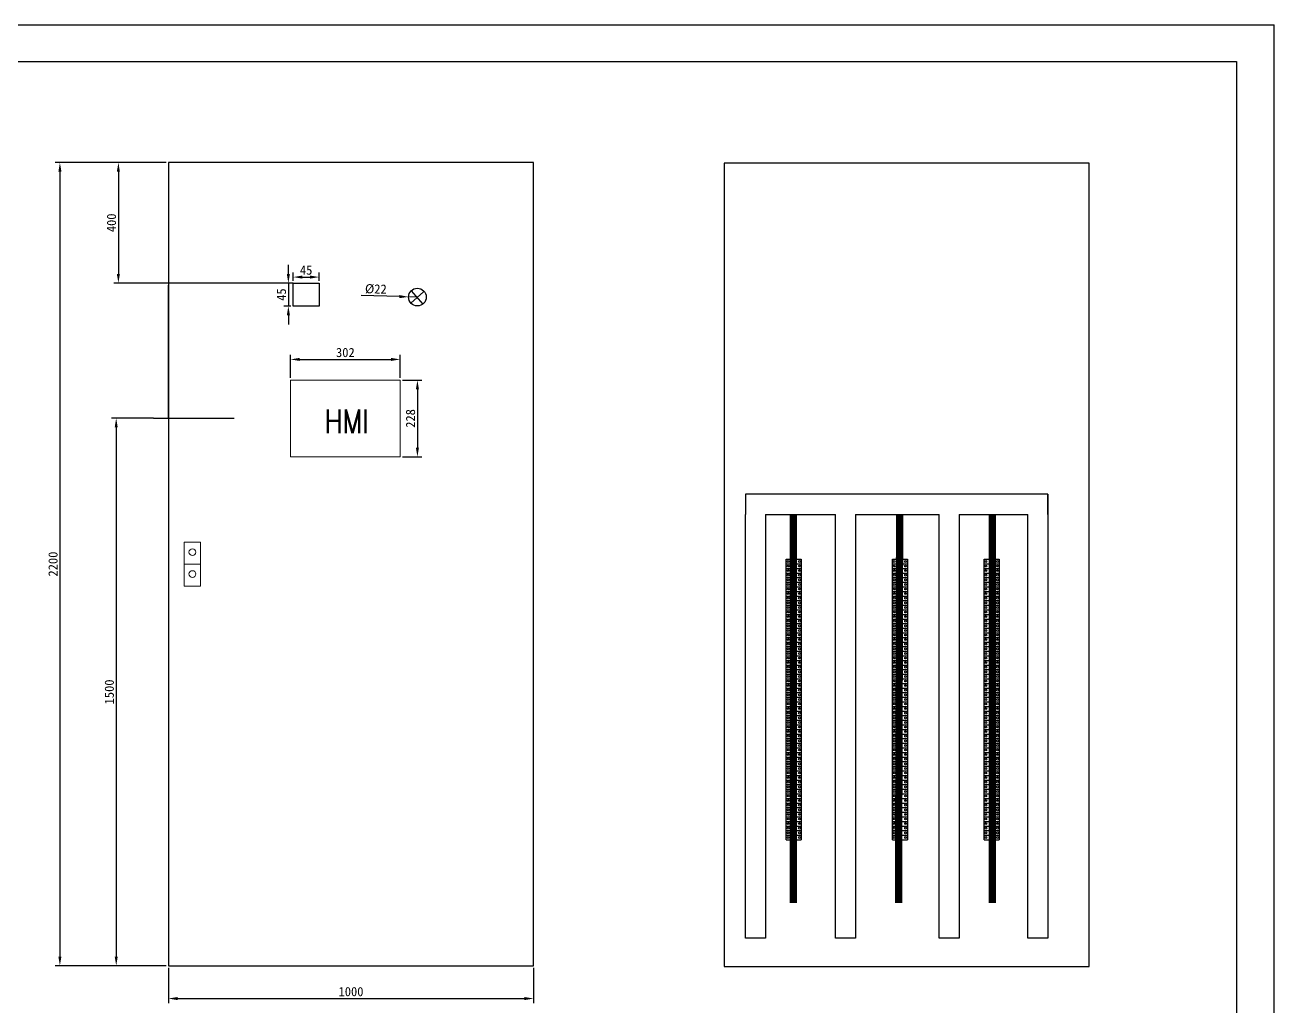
# Model space of a CAD drawing. Header units: millimetres. Extents: x 201 to 11482, y -7821 to 251.
# Drawn here: x 2128.4 to 2469.1, y -6845.1 to -6577.6 of the extents above; entities that cross this region are included whole.
import ezdxf

# ---------------------------------------------------------------- set-up
doc = ezdxf.new("R2010")
doc.units = ezdxf.units.MM
doc.layers.add('02', color=7, linetype='Continuous')
doc.layers.add('LINE_THIN', color=2, linetype='Continuous')
doc.styles.add('HZ', font='txt', dxfattribs={"width": 0.67, "bigfont": 'hztxt'})
doc.dimstyles.new('ISO-25', dxfattribs={"dimtxt": 2.5, "dimasz": 2.5, "dimexe": 1.25, "dimexo": 0.625, "dimtad": 1, "dimtxsty": 'Standard', "dimcen": 2.5, "dimadec": 0, "dimazin": 0, "dimtfac": 1, "dimtmove": 0, "dimatfit": 3, "dimfxl": 1, "dimarcsym": 0})

# ---------------------------------------------------------------- blocks, each defined once
blk = doc.blocks.new('*D16')
at = {"color": 0, "lineweight": -2}
for p, q in [((2166.93, -6615.14), (2152.64, -6615.14)), ((2153.89, -6617.64), (2153.89, -6645.54)), ((2166.93, -6648.04), (2152.64, -6648.04))]:
    blk.add_line(p, q, dxfattribs=at)
at = {"color": 0}
for points in [[(2154.3, -6617.64), (2153.47, -6617.64), (2153.89, -6615.14)], [(2153.47, -6645.54), (2154.3, -6645.54), (2153.89, -6648.04)]]:
    blk.add_solid(points, dxfattribs=at)
at = {"layer": 'Defpoints', "color": 0}
for p in [(2167.55, -6615.14), (2153.89, -6648.04), (2167.55, -6648.04)]:
    blk.add_point(p, dxfattribs=at)
at = {"color": 0, "insert": (2152.01, -6631.59), "char_height": 2.5, "attachment_point": 5, "rotation": 90}
blk.add_mtext('400', dxfattribs=at)
blk = doc.blocks.new('*D17')
at = {"color": 0, "lineweight": -2}
for p, q in [((2200.25, -6645.54), (2200.25, -6643.04)), ((2200.91, -6648.04), (2199, -6648.04)), ((2200.25, -6648.04), (2200.25, -6654.27)), ((2200.91, -6654.27), (2199, -6654.27)), ((2200.25, -6656.77), (2200.25, -6659.27))]:
    blk.add_line(p, q, dxfattribs=at)
at = {"color": 0}
for points in [[(2199.84, -6645.54), (2200.67, -6645.54), (2200.25, -6648.04)], [(2200.67, -6656.77), (2199.84, -6656.77), (2200.25, -6654.27)]]:
    blk.add_solid(points, dxfattribs=at)
at = {"layer": 'Defpoints', "color": 0}
for p in [(2201.54, -6648.04), (2200.25, -6654.27), (2201.54, -6654.27)]:
    blk.add_point(p, dxfattribs=at)
at = {"color": 0, "insert": (2198.38, -6651.16), "char_height": 2.5, "attachment_point": 5, "rotation": 90}
blk.add_mtext('45', dxfattribs=at)
blk = doc.blocks.new('*D18')
at = {"color": 0, "lineweight": -2}
for p, q in [((2201.54, -6647.42), (2201.54, -6645.13)), ((2204.04, -6646.38), (2206.16, -6646.38)), ((2208.66, -6647.42), (2208.66, -6645.13))]:
    blk.add_line(p, q, dxfattribs=at)
at = {"color": 0}
for points in [[(2204.04, -6645.97), (2204.04, -6646.8), (2201.54, -6646.38)], [(2206.16, -6646.8), (2206.16, -6645.97), (2208.66, -6646.38)]]:
    blk.add_solid(points, dxfattribs=at)
at = {"layer": 'Defpoints', "color": 0}
for p in [(2208.66, -6646.38), (2201.54, -6648.04), (2208.66, -6648.04)]:
    blk.add_point(p, dxfattribs=at)
at = {"color": 0, "insert": (2205.1, -6644.51), "char_height": 2.5, "attachment_point": 5}
blk.add_mtext('45', dxfattribs=at)
blk = doc.blocks.new('*D19')
at = {"color": 0, "lineweight": -2}
for p, q in [((2230.53, -6651.71), (2220.11, -6651.43)), ((2235.44, -6651.84), (2233.03, -6651.78))]:
    blk.add_line(p, q, dxfattribs=at)
at = {"color": 0}
blk.add_solid([(2230.52, -6652.13), (2230.54, -6651.29), (2233.03, -6651.78)], dxfattribs=at)
at = {"layer": 'Defpoints', "color": 0}
for p in [(2233.03, -6651.78), (2235.44, -6651.84)]:
    blk.add_point(p, dxfattribs=at)
at = {"color": 0, "insert": (2224.12, -6649.66), "char_height": 2.5, "attachment_point": 5, "rotation": 358.4716}
blk.add_mtext('%%C22', dxfattribs=at)
blk = doc.blocks.new('*D20')
at = {"color": 0, "lineweight": -2}
for p, q in [((2231.38, -6674.49), (2236.7, -6674.49)), ((2235.45, -6676.99), (2235.45, -6692.88)), ((2231.38, -6695.38), (2236.7, -6695.38))]:
    blk.add_line(p, q, dxfattribs=at)
at = {"color": 0}
for points in [[(2235.87, -6676.99), (2235.03, -6676.99), (2235.45, -6674.49)], [(2235.03, -6692.88), (2235.87, -6692.88), (2235.45, -6695.38)]]:
    blk.add_solid(points, dxfattribs=at)
at = {"layer": 'Defpoints', "color": 0}
for p in [(2230.76, -6674.49), (2230.76, -6695.38), (2235.45, -6695.38)]:
    blk.add_point(p, dxfattribs=at)
at = {"color": 0, "insert": (2233.58, -6684.93), "char_height": 2.5, "attachment_point": 5, "rotation": 90}
blk.add_mtext('228', dxfattribs=at)
blk = doc.blocks.new('*D21')
at = {"color": 0, "lineweight": -2}
for p, q in [((2200.85, -6673.86), (2200.85, -6667.58)), ((2203.35, -6668.83), (2228.26, -6668.83)), ((2230.76, -6673.86), (2230.76, -6667.58))]:
    blk.add_line(p, q, dxfattribs=at)
at = {"color": 0}
for points in [[(2203.35, -6668.42), (2203.35, -6669.25), (2200.85, -6668.83)], [(2228.26, -6669.25), (2228.26, -6668.42), (2230.76, -6668.83)]]:
    blk.add_solid(points, dxfattribs=at)
at = {"layer": 'Defpoints', "color": 0}
for p in [(2230.76, -6668.83), (2200.85, -6674.49), (2230.76, -6674.49)]:
    blk.add_point(p, dxfattribs=at)
at = {"color": 0, "insert": (2215.8, -6666.96), "char_height": 2.5, "attachment_point": 5}
blk.add_mtext('302', dxfattribs=at)
blk = doc.blocks.new('*D24')
at = {"color": 0, "lineweight": -2}
for p, q in [((2163.5, -6684.86), (2152.04, -6684.86)), ((2153.29, -6687.36), (2153.29, -6831.65)), ((2163.5, -6834.15), (2152.04, -6834.15))]:
    blk.add_line(p, q, dxfattribs=at)
at = {"color": 0}
for points in [[(2153.71, -6687.36), (2152.88, -6687.36), (2153.29, -6684.86)], [(2152.88, -6831.65), (2153.71, -6831.65), (2153.29, -6834.15)]]:
    blk.add_solid(points, dxfattribs=at)
at = {"layer": 'Defpoints', "color": 0}
for p in [(2164.12, -6684.86), (2153.29, -6834.15), (2164.12, -6834.15)]:
    blk.add_point(p, dxfattribs=at)
at = {"color": 0, "insert": (2151.42, -6759.5), "char_height": 2.5, "attachment_point": 5, "rotation": 90}
blk.add_mtext('1500', dxfattribs=at)
blk = doc.blocks.new('*D25')
at = {"color": 0, "lineweight": -2}
for p, q in [((2166.93, -6615.14), (2136.68, -6615.14)), ((2137.93, -6617.64), (2137.93, -6831.65)), ((2166.93, -6834.15), (2136.68, -6834.15))]:
    blk.add_line(p, q, dxfattribs=at)
at = {"color": 0}
for points in [[(2138.35, -6617.64), (2137.52, -6617.64), (2137.93, -6615.14)], [(2137.52, -6831.65), (2138.35, -6831.65), (2137.93, -6834.15)]]:
    blk.add_solid(points, dxfattribs=at)
at = {"layer": 'Defpoints', "color": 0}
for p in [(2167.55, -6615.14), (2137.93, -6834.15), (2167.55, -6834.15)]:
    blk.add_point(p, dxfattribs=at)
at = {"color": 0, "insert": (2136.06, -6724.64), "char_height": 2.5, "attachment_point": 5, "rotation": 90}
blk.add_mtext('2200', dxfattribs=at)
blk = doc.blocks.new('*D26')
at = {"color": 0, "lineweight": -2}
for p, q in [((2167.55, -6834.77), (2167.55, -6844.36)), ((2267.12, -6834.77), (2267.12, -6844.36)), ((2170.05, -6843.11), (2264.62, -6843.11))]:
    blk.add_line(p, q, dxfattribs=at)
at = {"color": 0}
for points in [[(2170.05, -6842.69), (2170.05, -6843.53), (2167.55, -6843.11)], [(2264.62, -6843.53), (2264.62, -6842.69), (2267.12, -6843.11)]]:
    blk.add_solid(points, dxfattribs=at)
at = {"layer": 'Defpoints', "color": 0}
for p in [(2167.55, -6834.15), (2267.12, -6834.15), (2267.12, -6843.11)]:
    blk.add_point(p, dxfattribs=at)
at = {"color": 0, "insert": (2217.34, -6841.23), "char_height": 2.5, "attachment_point": 5}
blk.add_mtext('1000', dxfattribs=at)

msp = doc.modelspace()

# ---------------------------------------------------------------- linework, layer by layer
for p, q in [((2469.105, -6997.644), (2469.105, -6577.644)), ((1896.797, -6587.644), (2458.901, -6587.644)), ((2458.901, -6587.644), (2458.901, -6987.188)), ((2201.539, -6648.04), (2160.73, -6648.04)), ((2167.552, -6684.86), (2167.552, -6648.596)), ((2201.539, -6654.27), (2201.539, -6648.04)), ((2201.539, -6648.04), (2208.659, -6648.04)), ((2208.659, -6648.04), (2208.659, -6654.27)), ((2237.153, -6650.361), (2233.654, -6653.467)), ((2233.745, -6650.118), (2236.902, -6653.766)), ((2208.659, -6654.27), (2201.539, -6654.27)), ((2163.498, -6684.86), (2185.476, -6684.86))]:
    msp.add_line(p, q)
at = {"color": 0, "lineweight": 30}
for points in [[(2267.12, -6615.137), (2167.552, -6615.137), (2167.552, -6834.149), (2267.12, -6834.149), (2267.12, -6615.137)], [(2267.12, -6615.137), (2167.552, -6615.137), (2167.552, -6834.149), (2267.12, -6834.149), (2267.12, -6615.137)], [(2418.661, -6615.319), (2319.093, -6615.319), (2319.093, -6834.331), (2418.661, -6834.331), (2418.661, -6615.319)]]:
    msp.add_lwpolyline(points, dxfattribs=at)
at = {"color": 0, "lineweight": 18}
for points in [[(2200.849, -6695.379), (2230.757, -6695.379), (2230.757, -6674.487), (2200.849, -6674.487), (2200.849, -6695.379)], [(2176.315, -6718.642), (2171.807, -6718.642), (2171.807, -6730.707), (2176.315, -6730.707), (2176.315, -6718.642)], [(2176.315, -6724.675), (2171.807, -6724.675)]]:
    msp.add_lwpolyline(points, dxfattribs=at)
for points in [[(2407.404, -6711.079), (2407.404, -6705.582), (2324.945, -6705.582), (2324.945, -6711.079)], [(2407.404, -6705.582), (2407.404, -6826.673), (2401.909, -6826.673), (2401.909, -6711.079)], [(2330.44, -6711.079), (2330.44, -6826.673), (2324.945, -6826.673), (2324.945, -6711.079)], [(2330.44, -6711.079), (2349.464, -6711.079)], [(2354.959, -6711.079), (2354.959, -6826.673), (2349.464, -6826.673), (2349.464, -6711.079)], [(2354.959, -6711.079), (2377.724, -6711.079)], [(2383.219, -6711.079), (2383.219, -6826.673), (2377.724, -6826.673), (2377.724, -6711.079)], [(2383.219, -6711.079), (2401.909, -6711.079)]]:
    msp.add_lwpolyline(points)
at = {"const_width": 2}
for points in [[(2338.001, -6711.079), (2338.001, -6817.014)], [(2338.001, -6723.322), (2338.001, -6711.079)], [(2366.99, -6711.079), (2366.682, -6817.014)], [(2366.947, -6723.322), (2366.99, -6711.079)], [(2392.247, -6711.079), (2392.247, -6817.014)], [(2392.247, -6723.322), (2392.247, -6711.079)]]:
    msp.add_lwpolyline(points, dxfattribs=at)
msp.add_circle((2235.442, -6651.84), 2.417)
at = {"color": 0, "lineweight": 18}
for points in [[(2174.093, -6720.484), (2173.585, -6720.484), (2173.14, -6720.865), (2173.14, -6721.373), (2173.14, -6721.881), (2173.585, -6722.325), (2174.093, -6722.325), (2174.601, -6722.325), (2174.982, -6721.881), (2174.982, -6721.373), (2174.982, -6720.865), (2174.601, -6720.484), (2174.093, -6720.484)], [(2174.093, -6726.453), (2173.585, -6726.453), (2173.14, -6726.834), (2173.14, -6727.342), (2173.14, -6727.85), (2173.585, -6728.294), (2174.093, -6728.294), (2174.601, -6728.294), (2174.982, -6727.85), (2174.982, -6727.342), (2174.982, -6726.834), (2174.601, -6726.453), (2174.093, -6726.453)]]:
    msp.add_open_spline(points, degree=3, knots=[0, 0, 0, 0, 1, 1, 1, 2, 2, 2, 3, 3, 3, 4, 4, 4, 4], dxfattribs=at)
at = {"layer": '02', "color": 2, "lineweight": -2}
for p, q in [((2336.067, -6724.576), (2340.155, -6724.576)), ((2337.652, -6723.322), (2337.652, -6724.576)), ((2337.652, -6724.576), (2337.652, -6725.83)), ((2338.353, -6723.322), (2338.353, -6724.576)), ((2338.353, -6724.576), (2338.353, -6725.83)), ((2365.012, -6724.576), (2369.1, -6724.576)), ((2366.597, -6723.322), (2366.597, -6724.576)), ((2366.597, -6724.576), (2366.597, -6725.83)), ((2367.298, -6723.322), (2367.298, -6724.576)), ((2367.298, -6724.576), (2367.298, -6725.83)), ((2390.056, -6724.576), (2394.143, -6724.576)), ((2391.64, -6723.322), (2391.64, -6724.576)), ((2391.64, -6724.576), (2391.64, -6725.83)), ((2392.341, -6723.322), (2392.341, -6724.576)), ((2392.341, -6724.576), (2392.341, -6725.83)), ((2336.067, -6725.83), (2340.155, -6725.83)), ((2336.067, -6727.084), (2340.155, -6727.084)), ((2336.067, -6728.339), (2340.155, -6728.339)), ((2337.652, -6725.83), (2337.652, -6727.084)), ((2337.652, -6727.084), (2337.652, -6728.339)), ((2337.652, -6728.339), (2337.652, -6729.593)), ((2338.353, -6725.83), (2338.353, -6727.084)), ((2338.353, -6727.084), (2338.353, -6728.339)), ((2338.353, -6728.339), (2338.353, -6729.593)), ((2365.012, -6725.83), (2369.1, -6725.83)), ((2365.012, -6727.084), (2369.1, -6727.084)), ((2365.012, -6728.339), (2369.1, -6728.339)), ((2366.597, -6725.83), (2366.597, -6727.084)), ((2366.597, -6727.084), (2366.597, -6728.339)), ((2366.597, -6728.339), (2366.597, -6729.593)), ((2367.298, -6725.83), (2367.298, -6727.084)), ((2367.298, -6727.084), (2367.298, -6728.339)), ((2367.298, -6728.339), (2367.298, -6729.593)), ((2390.056, -6725.83), (2394.143, -6725.83)), ((2390.056, -6727.084), (2394.143, -6727.084)), ((2390.056, -6728.339), (2394.143, -6728.339)), ((2391.64, -6725.83), (2391.64, -6727.084)), ((2391.64, -6727.084), (2391.64, -6728.339)), ((2391.64, -6728.339), (2391.64, -6729.593)), ((2392.341, -6725.83), (2392.341, -6727.084)), ((2392.341, -6727.084), (2392.341, -6728.339)), ((2392.341, -6728.339), (2392.341, -6729.593)), ((2336.067, -6729.593), (2340.155, -6729.593)), ((2336.067, -6730.847), (2340.155, -6730.847)), ((2336.067, -6732.101), (2340.155, -6732.101)), ((2337.652, -6729.593), (2337.652, -6730.847)), ((2337.652, -6730.847), (2337.652, -6732.101)), ((2337.652, -6732.101), (2337.652, -6733.356)), ((2338.353, -6729.593), (2338.353, -6730.847)), ((2338.353, -6730.847), (2338.353, -6732.101)), ((2338.353, -6732.101), (2338.353, -6733.356)), ((2365.012, -6729.593), (2369.1, -6729.593)), ((2365.012, -6730.847), (2369.1, -6730.847)), ((2365.012, -6732.101), (2369.1, -6732.101)), ((2366.597, -6729.593), (2366.597, -6730.847)), ((2366.597, -6730.847), (2366.597, -6732.101)), ((2366.597, -6732.101), (2366.597, -6733.356)), ((2367.298, -6729.593), (2367.298, -6730.847)), ((2367.298, -6730.847), (2367.298, -6732.101)), ((2367.298, -6732.101), (2367.298, -6733.356)), ((2390.056, -6729.593), (2394.143, -6729.593)), ((2390.056, -6730.847), (2394.143, -6730.847)), ((2390.056, -6732.101), (2394.143, -6732.101)), ((2391.64, -6729.593), (2391.64, -6730.847)), ((2391.64, -6730.847), (2391.64, -6732.101)), ((2391.64, -6732.101), (2391.64, -6733.356)), ((2392.341, -6729.593), (2392.341, -6730.847)), ((2392.341, -6730.847), (2392.341, -6732.101)), ((2392.341, -6732.101), (2392.341, -6733.356)), ((2336.067, -6733.356), (2340.155, -6733.356)), ((2336.067, -6734.61), (2340.155, -6734.61)), ((2337.652, -6733.356), (2337.652, -6734.61)), ((2337.652, -6734.61), (2337.652, -6735.864)), ((2338.353, -6733.356), (2338.353, -6734.61)), ((2338.353, -6734.61), (2338.353, -6735.864)), ((2365.012, -6733.356), (2369.1, -6733.356)), ((2365.012, -6734.61), (2369.1, -6734.61)), ((2366.597, -6733.356), (2366.597, -6734.61)), ((2366.597, -6734.61), (2366.597, -6735.864)), ((2367.298, -6733.356), (2367.298, -6734.61)), ((2367.298, -6734.61), (2367.298, -6735.864)), ((2390.056, -6733.356), (2394.143, -6733.356)), ((2390.056, -6734.61), (2394.143, -6734.61)), ((2391.64, -6733.356), (2391.64, -6734.61)), ((2391.64, -6734.61), (2391.64, -6735.864)), ((2392.341, -6733.356), (2392.341, -6734.61)), ((2392.341, -6734.61), (2392.341, -6735.864)), ((2336.067, -6735.864), (2340.155, -6735.864)), ((2336.067, -6737.118), (2340.155, -6737.118)), ((2336.067, -6738.373), (2340.155, -6738.373)), ((2337.652, -6735.864), (2337.652, -6737.118)), ((2337.652, -6737.118), (2337.652, -6738.373)), ((2337.652, -6738.373), (2337.652, -6739.627)), ((2338.353, -6735.864), (2338.353, -6737.118)), ((2338.353, -6737.118), (2338.353, -6738.373)), ((2338.353, -6738.373), (2338.353, -6739.627)), ((2365.012, -6735.864), (2369.1, -6735.864)), ((2365.012, -6737.118), (2369.1, -6737.118)), ((2365.012, -6738.373), (2369.1, -6738.373)), ((2366.597, -6735.864), (2366.597, -6737.118)), ((2366.597, -6737.118), (2366.597, -6738.373)), ((2366.597, -6738.373), (2366.597, -6739.627)), ((2367.298, -6735.864), (2367.298, -6737.118)), ((2367.298, -6737.118), (2367.298, -6738.373)), ((2367.298, -6738.373), (2367.298, -6739.627)), ((2390.056, -6735.864), (2394.143, -6735.864)), ((2390.056, -6737.118), (2394.143, -6737.118)), ((2390.056, -6738.373), (2394.143, -6738.373)), ((2391.64, -6735.864), (2391.64, -6737.118)), ((2391.64, -6737.118), (2391.64, -6738.373)), ((2391.64, -6738.373), (2391.64, -6739.627)), ((2392.341, -6735.864), (2392.341, -6737.118)), ((2392.341, -6737.118), (2392.341, -6738.373)), ((2392.341, -6738.373), (2392.341, -6739.627)), ((2336.067, -6739.627), (2340.155, -6739.627)), ((2336.067, -6740.881), (2340.155, -6740.881)), ((2336.067, -6742.135), (2340.155, -6742.135)), ((2337.652, -6739.627), (2337.652, -6740.881)), ((2337.652, -6740.881), (2337.652, -6742.135)), ((2337.652, -6742.135), (2337.652, -6743.39)), ((2338.353, -6739.627), (2338.353, -6740.881)), ((2338.353, -6740.881), (2338.353, -6742.135)), ((2338.353, -6742.135), (2338.353, -6743.39)), ((2365.012, -6739.627), (2369.1, -6739.627)), ((2365.012, -6740.881), (2369.1, -6740.881)), ((2365.012, -6742.135), (2369.1, -6742.135)), ((2366.597, -6739.627), (2366.597, -6740.881)), ((2366.597, -6740.881), (2366.597, -6742.135)), ((2366.597, -6742.135), (2366.597, -6743.39)), ((2367.298, -6739.627), (2367.298, -6740.881)), ((2367.298, -6740.881), (2367.298, -6742.135)), ((2367.298, -6742.135), (2367.298, -6743.39)), ((2390.056, -6739.627), (2394.143, -6739.627)), ((2390.056, -6740.881), (2394.143, -6740.881)), ((2390.056, -6742.135), (2394.143, -6742.135)), ((2391.64, -6739.627), (2391.64, -6740.881)), ((2391.64, -6740.881), (2391.64, -6742.135)), ((2391.64, -6742.135), (2391.64, -6743.39)), ((2392.341, -6739.627), (2392.341, -6740.881)), ((2392.341, -6740.881), (2392.341, -6742.135)), ((2392.341, -6742.135), (2392.341, -6743.39)), ((2336.067, -6743.39), (2340.155, -6743.39)), ((2336.067, -6744.644), (2340.155, -6744.644)), ((2337.652, -6743.39), (2337.652, -6744.644)), ((2337.652, -6744.644), (2337.652, -6745.898)), ((2338.353, -6743.39), (2338.353, -6744.644)), ((2338.353, -6744.644), (2338.353, -6745.898)), ((2365.012, -6743.39), (2369.1, -6743.39)), ((2365.012, -6744.644), (2369.1, -6744.644)), ((2366.597, -6743.39), (2366.597, -6744.644)), ((2366.597, -6744.644), (2366.597, -6745.898)), ((2367.298, -6743.39), (2367.298, -6744.644)), ((2367.298, -6744.644), (2367.298, -6745.898)), ((2390.056, -6743.39), (2394.143, -6743.39)), ((2390.056, -6744.644), (2394.143, -6744.644)), ((2391.64, -6743.39), (2391.64, -6744.644)), ((2391.64, -6744.644), (2391.64, -6745.898)), ((2392.341, -6743.39), (2392.341, -6744.644)), ((2392.341, -6744.644), (2392.341, -6745.898)), ((2336.067, -6745.898), (2340.155, -6745.898)), ((2336.067, -6747.152), (2340.155, -6747.152)), ((2336.067, -6748.407), (2340.155, -6748.407)), ((2337.652, -6745.898), (2337.652, -6747.152)), ((2337.652, -6747.152), (2337.652, -6748.407)), ((2337.652, -6748.407), (2337.652, -6749.661)), ((2338.353, -6745.898), (2338.353, -6747.152)), ((2338.353, -6747.152), (2338.353, -6748.407)), ((2338.353, -6748.407), (2338.353, -6749.661)), ((2365.012, -6745.898), (2369.1, -6745.898)), ((2365.012, -6747.152), (2369.1, -6747.152)), ((2365.012, -6748.407), (2369.1, -6748.407)), ((2366.597, -6745.898), (2366.597, -6747.152)), ((2366.597, -6747.152), (2366.597, -6748.407)), ((2366.597, -6748.407), (2366.597, -6749.661)), ((2367.298, -6745.898), (2367.298, -6747.152)), ((2367.298, -6747.152), (2367.298, -6748.407)), ((2367.298, -6748.407), (2367.298, -6749.661)), ((2390.056, -6745.898), (2394.143, -6745.898)), ((2390.056, -6747.152), (2394.143, -6747.152)), ((2390.056, -6748.407), (2394.143, -6748.407)), ((2391.64, -6745.898), (2391.64, -6747.152)), ((2391.64, -6747.152), (2391.64, -6748.407)), ((2391.64, -6748.407), (2391.64, -6749.661)), ((2392.341, -6745.898), (2392.341, -6747.152)), ((2392.341, -6747.152), (2392.341, -6748.407)), ((2392.341, -6748.407), (2392.341, -6749.661)), ((2336.067, -6749.661), (2340.155, -6749.661)), ((2336.067, -6750.915), (2340.155, -6750.915)), ((2336.067, -6752.169), (2340.155, -6752.169)), ((2337.652, -6749.661), (2337.652, -6750.915)), ((2337.652, -6750.915), (2337.652, -6752.169)), ((2337.652, -6752.169), (2337.652, -6753.424)), ((2338.353, -6749.661), (2338.353, -6750.915)), ((2338.353, -6750.915), (2338.353, -6752.169)), ((2338.353, -6752.169), (2338.353, -6753.424)), ((2365.012, -6749.661), (2369.1, -6749.661)), ((2365.012, -6750.915), (2369.1, -6750.915)), ((2365.012, -6752.169), (2369.1, -6752.169)), ((2366.597, -6749.661), (2366.597, -6750.915)), ((2366.597, -6750.915), (2366.597, -6752.169)), ((2366.597, -6752.169), (2366.597, -6753.424)), ((2367.298, -6749.661), (2367.298, -6750.915)), ((2367.298, -6750.915), (2367.298, -6752.169)), ((2367.298, -6752.169), (2367.298, -6753.424)), ((2390.056, -6749.661), (2394.143, -6749.661)), ((2390.056, -6750.915), (2394.143, -6750.915)), ((2390.056, -6752.169), (2394.143, -6752.169)), ((2391.64, -6749.661), (2391.64, -6750.915)), ((2391.64, -6750.915), (2391.64, -6752.169)), ((2391.64, -6752.169), (2391.64, -6753.424)), ((2392.341, -6749.661), (2392.341, -6750.915)), ((2392.341, -6750.915), (2392.341, -6752.169)), ((2392.341, -6752.169), (2392.341, -6753.424)), ((2336.067, -6753.424), (2340.155, -6753.424)), ((2336.067, -6754.678), (2340.155, -6754.678)), ((2336.067, -6755.932), (2340.155, -6755.932)), ((2337.652, -6753.424), (2337.652, -6754.678)), ((2337.652, -6754.678), (2337.652, -6755.932)), ((2337.652, -6755.932), (2337.652, -6757.186)), ((2338.353, -6753.424), (2338.353, -6754.678)), ((2338.353, -6754.678), (2338.353, -6755.932)), ((2338.353, -6755.932), (2338.353, -6757.186)), ((2365.012, -6753.424), (2369.1, -6753.424)), ((2365.012, -6754.678), (2369.1, -6754.678)), ((2365.012, -6755.932), (2369.1, -6755.932)), ((2366.597, -6753.424), (2366.597, -6754.678)), ((2366.597, -6754.678), (2366.597, -6755.932)), ((2366.597, -6755.932), (2366.597, -6757.186)), ((2367.298, -6753.424), (2367.298, -6754.678)), ((2367.298, -6754.678), (2367.298, -6755.932)), ((2367.298, -6755.932), (2367.298, -6757.186)), ((2390.056, -6753.424), (2394.143, -6753.424)), ((2390.056, -6754.678), (2394.143, -6754.678)), ((2390.056, -6755.932), (2394.143, -6755.932)), ((2391.64, -6753.424), (2391.64, -6754.678)), ((2391.64, -6754.678), (2391.64, -6755.932)), ((2391.64, -6755.932), (2391.64, -6757.186)), ((2392.341, -6753.424), (2392.341, -6754.678)), ((2392.341, -6754.678), (2392.341, -6755.932)), ((2392.341, -6755.932), (2392.341, -6757.186)), ((2336.067, -6757.186), (2340.155, -6757.186)), ((2336.067, -6758.441), (2340.155, -6758.441)), ((2337.652, -6757.186), (2337.652, -6758.441)), ((2337.652, -6758.441), (2337.652, -6759.695)), ((2338.353, -6757.186), (2338.353, -6758.441)), ((2338.353, -6758.441), (2338.353, -6759.695)), ((2365.012, -6757.186), (2369.1, -6757.186)), ((2365.012, -6758.441), (2369.1, -6758.441)), ((2366.597, -6757.186), (2366.597, -6758.441)), ((2366.597, -6758.441), (2366.597, -6759.695)), ((2367.298, -6757.186), (2367.298, -6758.441)), ((2367.298, -6758.441), (2367.298, -6759.695)), ((2390.056, -6757.186), (2394.143, -6757.186)), ((2390.056, -6758.441), (2394.143, -6758.441)), ((2391.64, -6757.186), (2391.64, -6758.441)), ((2391.64, -6758.441), (2391.64, -6759.695)), ((2392.341, -6757.186), (2392.341, -6758.441)), ((2392.341, -6758.441), (2392.341, -6759.695)), ((2336.067, -6759.695), (2340.155, -6759.695)), ((2336.067, -6760.949), (2340.155, -6760.949)), ((2336.067, -6762.203), (2340.155, -6762.203)), ((2337.652, -6759.695), (2337.652, -6760.949)), ((2337.652, -6760.949), (2337.652, -6762.203)), ((2337.652, -6762.203), (2337.652, -6763.458)), ((2338.353, -6759.695), (2338.353, -6760.949)), ((2338.353, -6760.949), (2338.353, -6762.203)), ((2338.353, -6762.203), (2338.353, -6763.458)), ((2365.012, -6759.695), (2369.1, -6759.695)), ((2365.012, -6760.949), (2369.1, -6760.949)), ((2365.012, -6762.203), (2369.1, -6762.203)), ((2366.597, -6759.695), (2366.597, -6760.949)), ((2366.597, -6760.949), (2366.597, -6762.203)), ((2366.597, -6762.203), (2366.597, -6763.458)), ((2367.298, -6759.695), (2367.298, -6760.949)), ((2367.298, -6760.949), (2367.298, -6762.203)), ((2367.298, -6762.203), (2367.298, -6763.458)), ((2390.056, -6759.695), (2394.143, -6759.695)), ((2390.056, -6760.949), (2394.143, -6760.949)), ((2390.056, -6762.203), (2394.143, -6762.203)), ((2391.64, -6759.695), (2391.64, -6760.949)), ((2391.64, -6760.949), (2391.64, -6762.203)), ((2391.64, -6762.203), (2391.64, -6763.458)), ((2392.341, -6759.695), (2392.341, -6760.949)), ((2392.341, -6760.949), (2392.341, -6762.203)), ((2392.341, -6762.203), (2392.341, -6763.458)), ((2336.067, -6763.458), (2340.155, -6763.458)), ((2336.067, -6764.712), (2340.155, -6764.712)), ((2336.067, -6765.966), (2340.155, -6765.966)), ((2337.652, -6763.458), (2337.652, -6764.712)), ((2337.652, -6764.712), (2337.652, -6765.966)), ((2337.652, -6765.966), (2337.652, -6767.22)), ((2338.353, -6763.458), (2338.353, -6764.712)), ((2338.353, -6764.712), (2338.353, -6765.966)), ((2338.353, -6765.966), (2338.353, -6767.22)), ((2365.012, -6763.458), (2369.1, -6763.458)), ((2365.012, -6764.712), (2369.1, -6764.712)), ((2365.012, -6765.966), (2369.1, -6765.966)), ((2366.597, -6763.458), (2366.597, -6764.712)), ((2366.597, -6764.712), (2366.597, -6765.966)), ((2366.597, -6765.966), (2366.597, -6767.22)), ((2367.298, -6763.458), (2367.298, -6764.712)), ((2367.298, -6764.712), (2367.298, -6765.966)), ((2367.298, -6765.966), (2367.298, -6767.22)), ((2390.056, -6763.458), (2394.143, -6763.458)), ((2390.056, -6764.712), (2394.143, -6764.712)), ((2390.056, -6765.966), (2394.143, -6765.966)), ((2391.64, -6763.458), (2391.64, -6764.712)), ((2391.64, -6764.712), (2391.64, -6765.966)), ((2391.64, -6765.966), (2391.64, -6767.22)), ((2392.341, -6763.458), (2392.341, -6764.712)), ((2392.341, -6764.712), (2392.341, -6765.966)), ((2392.341, -6765.966), (2392.341, -6767.22)), ((2336.067, -6767.22), (2340.155, -6767.22)), ((2336.067, -6768.475), (2340.155, -6768.475)), ((2337.652, -6767.22), (2337.652, -6768.475)), ((2337.652, -6768.475), (2337.652, -6769.729)), ((2338.353, -6767.22), (2338.353, -6768.475)), ((2338.353, -6768.475), (2338.353, -6769.729)), ((2365.012, -6767.22), (2369.1, -6767.22)), ((2365.012, -6768.475), (2369.1, -6768.475)), ((2366.597, -6767.22), (2366.597, -6768.475)), ((2366.597, -6768.475), (2366.597, -6769.729)), ((2367.298, -6767.22), (2367.298, -6768.475)), ((2367.298, -6768.475), (2367.298, -6769.729)), ((2390.056, -6767.22), (2394.143, -6767.22)), ((2390.056, -6768.475), (2394.143, -6768.475)), ((2391.64, -6767.22), (2391.64, -6768.475)), ((2391.64, -6768.475), (2391.64, -6769.729)), ((2392.341, -6767.22), (2392.341, -6768.475)), ((2392.341, -6768.475), (2392.341, -6769.729)), ((2336.067, -6769.729), (2340.155, -6769.729)), ((2336.067, -6770.983), (2340.155, -6770.983)), ((2336.067, -6772.237), (2340.155, -6772.237)), ((2337.652, -6769.729), (2337.652, -6770.983)), ((2337.652, -6770.983), (2337.652, -6772.237)), ((2337.652, -6772.237), (2337.652, -6773.492)), ((2338.353, -6769.729), (2338.353, -6770.983)), ((2338.353, -6770.983), (2338.353, -6772.237)), ((2338.353, -6772.237), (2338.353, -6773.492)), ((2365.012, -6769.729), (2369.1, -6769.729)), ((2365.012, -6770.983), (2369.1, -6770.983)), ((2365.012, -6772.237), (2369.1, -6772.237)), ((2366.597, -6769.729), (2366.597, -6770.983)), ((2366.597, -6770.983), (2366.597, -6772.237)), ((2366.597, -6772.237), (2366.597, -6773.492)), ((2367.298, -6769.729), (2367.298, -6770.983)), ((2367.298, -6770.983), (2367.298, -6772.237)), ((2367.298, -6772.237), (2367.298, -6773.492)), ((2390.056, -6769.729), (2394.143, -6769.729)), ((2390.056, -6770.983), (2394.143, -6770.983)), ((2390.056, -6772.237), (2394.143, -6772.237)), ((2391.64, -6769.729), (2391.64, -6770.983)), ((2391.64, -6770.983), (2391.64, -6772.237)), ((2391.64, -6772.237), (2391.64, -6773.492)), ((2392.341, -6769.729), (2392.341, -6770.983)), ((2392.341, -6770.983), (2392.341, -6772.237)), ((2392.341, -6772.237), (2392.341, -6773.492)), ((2336.067, -6773.492), (2340.155, -6773.492)), ((2336.067, -6774.746), (2340.155, -6774.746)), ((2336.067, -6776), (2340.155, -6776)), ((2337.652, -6773.492), (2337.652, -6774.746)), ((2337.652, -6774.746), (2337.652, -6776)), ((2337.652, -6776), (2337.652, -6777.254)), ((2338.353, -6773.492), (2338.353, -6774.746)), ((2338.353, -6774.746), (2338.353, -6776)), ((2338.353, -6776), (2338.353, -6777.254)), ((2365.012, -6773.492), (2369.1, -6773.492)), ((2365.012, -6774.746), (2369.1, -6774.746)), ((2365.012, -6776), (2369.1, -6776)), ((2366.597, -6773.492), (2366.597, -6774.746)), ((2366.597, -6774.746), (2366.597, -6776)), ((2366.597, -6776), (2366.597, -6777.254)), ((2367.298, -6773.492), (2367.298, -6774.746)), ((2367.298, -6774.746), (2367.298, -6776)), ((2367.298, -6776), (2367.298, -6777.254)), ((2390.056, -6773.492), (2394.143, -6773.492)), ((2390.056, -6774.746), (2394.143, -6774.746)), ((2390.056, -6776), (2394.143, -6776)), ((2391.64, -6773.492), (2391.64, -6774.746)), ((2391.64, -6774.746), (2391.64, -6776)), ((2391.64, -6776), (2391.64, -6777.254)), ((2392.341, -6773.492), (2392.341, -6774.746)), ((2392.341, -6774.746), (2392.341, -6776)), ((2392.341, -6776), (2392.341, -6777.254)), ((2336.067, -6777.254), (2340.155, -6777.254)), ((2336.067, -6778.509), (2340.155, -6778.509)), ((2336.067, -6779.763), (2340.155, -6779.763)), ((2337.652, -6777.254), (2337.652, -6778.509)), ((2337.652, -6778.509), (2337.652, -6779.763)), ((2337.652, -6779.763), (2337.652, -6781.017)), ((2338.353, -6777.254), (2338.353, -6778.509)), ((2338.353, -6778.509), (2338.353, -6779.763)), ((2338.353, -6779.763), (2338.353, -6781.017)), ((2365.012, -6777.254), (2369.1, -6777.254)), ((2365.012, -6778.509), (2369.1, -6778.509)), ((2365.012, -6779.763), (2369.1, -6779.763)), ((2366.597, -6777.254), (2366.597, -6778.509)), ((2366.597, -6778.509), (2366.597, -6779.763)), ((2366.597, -6779.763), (2366.597, -6781.017)), ((2367.298, -6777.254), (2367.298, -6778.509)), ((2367.298, -6778.509), (2367.298, -6779.763)), ((2367.298, -6779.763), (2367.298, -6781.017)), ((2390.056, -6777.254), (2394.143, -6777.254)), ((2390.056, -6778.509), (2394.143, -6778.509)), ((2390.056, -6779.763), (2394.143, -6779.763)), ((2391.64, -6777.254), (2391.64, -6778.509)), ((2391.64, -6778.509), (2391.64, -6779.763)), ((2391.64, -6779.763), (2391.64, -6781.017)), ((2392.341, -6777.254), (2392.341, -6778.509)), ((2392.341, -6778.509), (2392.341, -6779.763)), ((2392.341, -6779.763), (2392.341, -6781.017)), ((2336.067, -6781.017), (2340.155, -6781.017)), ((2336.067, -6782.271), (2340.155, -6782.271)), ((2337.652, -6781.017), (2337.652, -6782.271)), ((2337.652, -6782.271), (2337.652, -6783.526)), ((2338.353, -6781.017), (2338.353, -6782.271)), ((2338.353, -6782.271), (2338.353, -6783.526)), ((2365.012, -6781.017), (2369.1, -6781.017)), ((2365.012, -6782.271), (2369.1, -6782.271)), ((2366.597, -6781.017), (2366.597, -6782.271)), ((2366.597, -6782.271), (2366.597, -6783.526)), ((2367.298, -6781.017), (2367.298, -6782.271)), ((2367.298, -6782.271), (2367.298, -6783.526)), ((2390.056, -6781.017), (2394.143, -6781.017)), ((2390.056, -6782.271), (2394.143, -6782.271)), ((2391.64, -6781.017), (2391.64, -6782.271)), ((2391.64, -6782.271), (2391.64, -6783.526)), ((2392.341, -6781.017), (2392.341, -6782.271)), ((2392.341, -6782.271), (2392.341, -6783.526)), ((2336.067, -6783.526), (2340.155, -6783.526)), ((2336.067, -6784.78), (2340.155, -6784.78)), ((2336.067, -6786.034), (2340.155, -6786.034)), ((2337.652, -6783.526), (2337.652, -6784.78)), ((2337.652, -6784.78), (2337.652, -6786.034)), ((2337.652, -6786.034), (2337.652, -6787.288)), ((2338.353, -6783.526), (2338.353, -6784.78)), ((2338.353, -6784.78), (2338.353, -6786.034)), ((2338.353, -6786.034), (2338.353, -6787.288)), ((2365.012, -6783.526), (2369.1, -6783.526)), ((2365.012, -6784.78), (2369.1, -6784.78)), ((2365.012, -6786.034), (2369.1, -6786.034)), ((2366.597, -6783.526), (2366.597, -6784.78)), ((2366.597, -6784.78), (2366.597, -6786.034)), ((2366.597, -6786.034), (2366.597, -6787.288)), ((2367.298, -6783.526), (2367.298, -6784.78)), ((2367.298, -6784.78), (2367.298, -6786.034)), ((2367.298, -6786.034), (2367.298, -6787.288)), ((2390.056, -6783.526), (2394.143, -6783.526)), ((2390.056, -6784.78), (2394.143, -6784.78)), ((2390.056, -6786.034), (2394.143, -6786.034)), ((2391.64, -6783.526), (2391.64, -6784.78)), ((2391.64, -6784.78), (2391.64, -6786.034)), ((2391.64, -6786.034), (2391.64, -6787.288)), ((2392.341, -6783.526), (2392.341, -6784.78)), ((2392.341, -6784.78), (2392.341, -6786.034)), ((2392.341, -6786.034), (2392.341, -6787.288)), ((2336.067, -6787.288), (2340.155, -6787.288)), ((2336.067, -6788.543), (2340.155, -6788.543)), ((2336.067, -6789.797), (2340.155, -6789.797)), ((2337.652, -6787.288), (2337.652, -6788.543)), ((2337.652, -6788.543), (2337.652, -6789.797)), ((2337.652, -6789.797), (2337.652, -6791.051)), ((2338.353, -6787.288), (2338.353, -6788.543)), ((2338.353, -6788.543), (2338.353, -6789.797)), ((2338.353, -6789.797), (2338.353, -6791.051)), ((2365.012, -6787.288), (2369.1, -6787.288)), ((2365.012, -6788.543), (2369.1, -6788.543)), ((2365.012, -6789.797), (2369.1, -6789.797)), ((2366.597, -6787.288), (2366.597, -6788.543)), ((2366.597, -6788.543), (2366.597, -6789.797)), ((2366.597, -6789.797), (2366.597, -6791.051)), ((2367.298, -6787.288), (2367.298, -6788.543)), ((2367.298, -6788.543), (2367.298, -6789.797)), ((2367.298, -6789.797), (2367.298, -6791.051)), ((2390.056, -6787.288), (2394.143, -6787.288)), ((2390.056, -6788.543), (2394.143, -6788.543)), ((2390.056, -6789.797), (2394.143, -6789.797)), ((2391.64, -6787.288), (2391.64, -6788.543)), ((2391.64, -6788.543), (2391.64, -6789.797)), ((2391.64, -6789.797), (2391.64, -6791.051)), ((2392.341, -6787.288), (2392.341, -6788.543)), ((2392.341, -6788.543), (2392.341, -6789.797)), ((2392.341, -6789.797), (2392.341, -6791.051)), ((2336.067, -6791.051), (2340.155, -6791.051)), ((2336.067, -6792.305), (2340.155, -6792.305)), ((2337.652, -6791.051), (2337.652, -6792.305)), ((2337.652, -6792.305), (2337.652, -6793.56)), ((2338.353, -6791.051), (2338.353, -6792.305)), ((2338.353, -6792.305), (2338.353, -6793.56)), ((2365.012, -6791.051), (2369.1, -6791.051)), ((2365.012, -6792.305), (2369.1, -6792.305)), ((2366.597, -6791.051), (2366.597, -6792.305)), ((2366.597, -6792.305), (2366.597, -6793.56)), ((2367.298, -6791.051), (2367.298, -6792.305)), ((2367.298, -6792.305), (2367.298, -6793.56)), ((2390.056, -6791.051), (2394.143, -6791.051)), ((2390.056, -6792.305), (2394.143, -6792.305)), ((2391.64, -6791.051), (2391.64, -6792.305)), ((2391.64, -6792.305), (2391.64, -6793.56)), ((2392.341, -6791.051), (2392.341, -6792.305)), ((2392.341, -6792.305), (2392.341, -6793.56)), ((2336.067, -6793.56), (2340.155, -6793.56)), ((2336.067, -6794.814), (2340.155, -6794.814)), ((2336.067, -6796.068), (2340.155, -6796.068)), ((2337.652, -6793.56), (2337.652, -6794.814)), ((2337.652, -6794.814), (2337.652, -6796.068)), ((2337.652, -6796.068), (2337.652, -6797.322)), ((2338.353, -6793.56), (2338.353, -6794.814)), ((2338.353, -6794.814), (2338.353, -6796.068)), ((2338.353, -6796.068), (2338.353, -6797.322)), ((2365.012, -6793.56), (2369.1, -6793.56)), ((2365.012, -6794.814), (2369.1, -6794.814)), ((2365.012, -6796.068), (2369.1, -6796.068)), ((2366.597, -6793.56), (2366.597, -6794.814)), ((2366.597, -6794.814), (2366.597, -6796.068)), ((2366.597, -6796.068), (2366.597, -6797.322)), ((2367.298, -6793.56), (2367.298, -6794.814)), ((2367.298, -6794.814), (2367.298, -6796.068)), ((2367.298, -6796.068), (2367.298, -6797.322)), ((2390.056, -6793.56), (2394.143, -6793.56)), ((2390.056, -6794.814), (2394.143, -6794.814)), ((2390.056, -6796.068), (2394.143, -6796.068)), ((2391.64, -6793.56), (2391.64, -6794.814)), ((2391.64, -6794.814), (2391.64, -6796.068)), ((2391.64, -6796.068), (2391.64, -6797.322)), ((2392.341, -6793.56), (2392.341, -6794.814)), ((2392.341, -6794.814), (2392.341, -6796.068)), ((2392.341, -6796.068), (2392.341, -6797.322)), ((2336.067, -6797.322), (2340.155, -6797.322)), ((2336.067, -6798.577), (2340.155, -6798.577)), ((2336.067, -6799.831), (2340.155, -6799.831)), ((2337.652, -6797.322), (2337.652, -6798.577)), ((2337.652, -6798.577), (2337.652, -6799.831)), ((2338.353, -6797.322), (2338.353, -6798.577)), ((2338.353, -6798.577), (2338.353, -6799.831)), ((2365.012, -6797.322), (2369.1, -6797.322)), ((2365.012, -6798.577), (2369.1, -6798.577)), ((2365.012, -6799.831), (2369.1, -6799.831)), ((2366.597, -6797.322), (2366.597, -6798.577)), ((2366.597, -6798.577), (2366.597, -6799.831)), ((2367.298, -6797.322), (2367.298, -6798.577)), ((2367.298, -6798.577), (2367.298, -6799.831)), ((2390.056, -6797.322), (2394.143, -6797.322)), ((2390.056, -6798.577), (2394.143, -6798.577)), ((2390.056, -6799.831), (2394.143, -6799.831)), ((2391.64, -6797.322), (2391.64, -6798.577)), ((2391.64, -6798.577), (2391.64, -6799.831)), ((2392.341, -6797.322), (2392.341, -6798.577)), ((2392.341, -6798.577), (2392.341, -6799.831))]:
    msp.add_line(p, q, dxfattribs=at)
for points in [[(2336.067, -6799.831), (2336.067, -6723.322), (2340.155, -6723.322), (2340.155, -6799.831)], [(2365.012, -6799.831), (2365.012, -6723.322), (2369.1, -6723.322), (2369.1, -6799.831)], [(2390.056, -6799.831), (2390.056, -6723.322), (2394.143, -6723.322), (2394.143, -6799.831)]]:
    msp.add_lwpolyline(points, dxfattribs=at)
for centre in [(2336.543, -6723.915), (2336.543, -6725.169), (2338.011, -6723.915), (2338.011, -6725.169), (2339.68, -6723.915), (2339.68, -6725.169), (2365.488, -6723.915), (2365.488, -6725.169), (2366.956, -6723.915), (2366.956, -6725.169), (2368.624, -6723.915), (2368.624, -6725.169), (2390.531, -6723.915), (2390.531, -6725.169), (2391.999, -6723.915), (2391.999, -6725.169), (2393.668, -6723.915), (2393.668, -6725.169), (2336.543, -6726.423), (2336.543, -6727.677), (2336.543, -6728.932), (2338.011, -6726.423), (2338.011, -6727.677), (2338.011, -6728.932), (2339.68, -6726.423), (2339.68, -6727.677), (2339.68, -6728.932), (2365.488, -6726.423), (2365.488, -6727.677), (2365.488, -6728.932), (2366.956, -6726.423), (2366.956, -6727.677), (2366.956, -6728.932), (2368.624, -6726.423), (2368.624, -6727.677), (2368.624, -6728.932), (2390.531, -6726.423), (2390.531, -6727.677), (2390.531, -6728.932), (2391.999, -6726.423), (2391.999, -6727.677), (2391.999, -6728.932), (2393.668, -6726.423), (2393.668, -6727.677), (2393.668, -6728.932), (2336.543, -6730.186), (2336.543, -6731.44), (2338.011, -6730.186), (2338.011, -6731.44), (2339.68, -6730.186), (2339.68, -6731.44), (2365.488, -6730.186), (2365.488, -6731.44), (2366.956, -6730.186), (2366.956, -6731.44), (2368.624, -6730.186), (2368.624, -6731.44), (2390.531, -6730.186), (2390.531, -6731.44), (2391.999, -6730.186), (2391.999, -6731.44), (2393.668, -6730.186), (2393.668, -6731.44), (2336.543, -6732.694), (2336.543, -6733.949), (2336.543, -6735.203), (2338.011, -6732.694), (2338.011, -6733.949), (2338.011, -6735.203), (2339.68, -6732.694), (2339.68, -6733.949), (2339.68, -6735.203), (2365.488, -6732.694), (2365.488, -6733.949), (2365.488, -6735.203), (2366.956, -6732.694), (2366.956, -6733.949), (2366.956, -6735.203), (2368.624, -6732.694), (2368.624, -6733.949), (2368.624, -6735.203), (2390.531, -6732.694), (2390.531, -6733.949), (2390.531, -6735.203), (2391.999, -6732.694), (2391.999, -6733.949), (2391.999, -6735.203), (2393.668, -6732.694), (2393.668, -6733.949), (2393.668, -6735.203), (2336.543, -6736.457), (2336.543, -6737.711), (2336.543, -6738.966), (2338.011, -6736.457), (2338.011, -6737.711), (2338.011, -6738.966), (2339.68, -6736.457), (2339.68, -6737.711), (2339.68, -6738.966), (2365.488, -6736.457), (2365.488, -6737.711), (2365.488, -6738.966), (2366.956, -6736.457), (2366.956, -6737.711), (2366.956, -6738.966), (2368.624, -6736.457), (2368.624, -6737.711), (2368.624, -6738.966), (2390.531, -6736.457), (2390.531, -6737.711), (2390.531, -6738.966), (2391.999, -6736.457), (2391.999, -6737.711), (2391.999, -6738.966), (2393.668, -6736.457), (2393.668, -6737.711), (2393.668, -6738.966), (2336.543, -6740.22), (2336.543, -6741.474), (2338.011, -6740.22), (2338.011, -6741.474), (2339.68, -6740.22), (2339.68, -6741.474), (2365.488, -6740.22), (2365.488, -6741.474), (2366.956, -6740.22), (2366.956, -6741.474), (2368.624, -6740.22), (2368.624, -6741.474), (2390.531, -6740.22), (2390.531, -6741.474), (2391.999, -6740.22), (2391.999, -6741.474), (2393.668, -6740.22), (2393.668, -6741.474), (2336.543, -6742.728), (2336.543, -6743.983), (2336.543, -6745.237), (2338.011, -6742.728), (2338.011, -6743.983), (2338.011, -6745.237), (2339.68, -6742.728), (2339.68, -6743.983), (2339.68, -6745.237), (2365.488, -6742.728), (2365.488, -6743.983), (2365.488, -6745.237), (2366.956, -6742.728), (2366.956, -6743.983), (2366.956, -6745.237), (2368.624, -6742.728), (2368.624, -6743.983), (2368.624, -6745.237), (2390.531, -6742.728), (2390.531, -6743.983), (2390.531, -6745.237), (2391.999, -6742.728), (2391.999, -6743.983), (2391.999, -6745.237), (2393.668, -6742.728), (2393.668, -6743.983), (2393.668, -6745.237), (2336.543, -6746.491), (2336.543, -6747.745), (2336.543, -6749), (2338.011, -6746.491), (2338.011, -6747.745), (2338.011, -6749), (2339.68, -6746.491), (2339.68, -6747.745), (2339.68, -6749), (2365.488, -6746.491), (2365.488, -6747.745), (2365.488, -6749), (2366.956, -6746.491), (2366.956, -6747.745), (2366.956, -6749), (2368.624, -6746.491), (2368.624, -6747.745), (2368.624, -6749), (2390.531, -6746.491), (2390.531, -6747.745), (2390.531, -6749), (2391.999, -6746.491), (2391.999, -6747.745), (2391.999, -6749), (2393.668, -6746.491), (2393.668, -6747.745), (2393.668, -6749), (2336.543, -6750.254), (2336.543, -6751.508), (2336.543, -6752.762), (2338.011, -6750.254), (2338.011, -6751.508), (2338.011, -6752.762), (2339.68, -6750.254), (2339.68, -6751.508), (2339.68, -6752.762), (2365.488, -6750.254), (2365.488, -6751.508), (2365.488, -6752.762), (2366.956, -6750.254), (2366.956, -6751.508), (2366.956, -6752.762), (2368.624, -6750.254), (2368.624, -6751.508), (2368.624, -6752.762), (2390.531, -6750.254), (2390.531, -6751.508), (2390.531, -6752.762), (2391.999, -6750.254), (2391.999, -6751.508), (2391.999, -6752.762), (2393.668, -6750.254), (2393.668, -6751.508), (2393.668, -6752.762), (2336.543, -6754.017), (2336.543, -6755.271), (2338.011, -6754.017), (2338.011, -6755.271), (2339.68, -6754.017), (2339.68, -6755.271), (2365.488, -6754.017), (2365.488, -6755.271), (2366.956, -6754.017), (2366.956, -6755.271), (2368.624, -6754.017), (2368.624, -6755.271), (2390.531, -6754.017), (2390.531, -6755.271), (2391.999, -6754.017), (2391.999, -6755.271), (2393.668, -6754.017), (2393.668, -6755.271), (2336.543, -6756.525), (2336.543, -6757.779), (2336.543, -6759.034), (2338.011, -6756.525), (2338.011, -6757.779), (2338.011, -6759.034), (2339.68, -6756.525), (2339.68, -6757.779), (2339.68, -6759.034), (2365.488, -6756.525), (2365.488, -6757.779), (2365.488, -6759.034), (2366.956, -6756.525), (2366.956, -6757.779), (2366.956, -6759.034), (2368.624, -6756.525), (2368.624, -6757.779), (2368.624, -6759.034), (2390.531, -6756.525), (2390.531, -6757.779), (2390.531, -6759.034), (2391.999, -6756.525), (2391.999, -6757.779), (2391.999, -6759.034), (2393.668, -6756.525), (2393.668, -6757.779), (2393.668, -6759.034), (2336.543, -6760.288), (2336.543, -6761.542), (2336.543, -6762.796), (2338.011, -6760.288), (2338.011, -6761.542), (2338.011, -6762.796), (2339.68, -6760.288), (2339.68, -6761.542), (2339.68, -6762.796), (2365.488, -6760.288), (2365.488, -6761.542), (2365.488, -6762.796), (2366.956, -6760.288), (2366.956, -6761.542), (2366.956, -6762.796), (2368.624, -6760.288), (2368.624, -6761.542), (2368.624, -6762.796), (2390.531, -6760.288), (2390.531, -6761.542), (2390.531, -6762.796), (2391.999, -6760.288), (2391.999, -6761.542), (2391.999, -6762.796), (2393.668, -6760.288), (2393.668, -6761.542), (2393.668, -6762.796), (2336.543, -6764.051), (2336.543, -6765.305), (2338.011, -6764.051), (2338.011, -6765.305), (2339.68, -6764.051), (2339.68, -6765.305), (2365.488, -6764.051), (2365.488, -6765.305), (2366.956, -6764.051), (2366.956, -6765.305), (2368.624, -6764.051), (2368.624, -6765.305), (2390.531, -6764.051), (2390.531, -6765.305), (2391.999, -6764.051), (2391.999, -6765.305), (2393.668, -6764.051), (2393.668, -6765.305), (2336.543, -6766.559), (2336.543, -6767.813), (2336.543, -6769.068), (2338.011, -6766.559), (2338.011, -6767.813), (2338.011, -6769.068), (2339.68, -6766.559), (2339.68, -6767.813), (2339.68, -6769.068), (2365.488, -6766.559), (2365.488, -6767.813), (2365.488, -6769.068), (2366.956, -6766.559), (2366.956, -6767.813), (2366.956, -6769.068), (2368.624, -6766.559), (2368.624, -6767.813), (2368.624, -6769.068), (2390.531, -6766.559), (2390.531, -6767.813), (2390.531, -6769.068), (2391.999, -6766.559), (2391.999, -6767.813), (2391.999, -6769.068), (2393.668, -6766.559), (2393.668, -6767.813), (2393.668, -6769.068), (2336.543, -6770.322), (2336.543, -6771.576), (2336.543, -6772.83), (2338.011, -6770.322), (2338.011, -6771.576), (2338.011, -6772.83), (2339.68, -6770.322), (2339.68, -6771.576), (2339.68, -6772.83), (2365.488, -6770.322), (2365.488, -6771.576), (2365.488, -6772.83), (2366.956, -6770.322), (2366.956, -6771.576), (2366.956, -6772.83), (2368.624, -6770.322), (2368.624, -6771.576), (2368.624, -6772.83), (2390.531, -6770.322), (2390.531, -6771.576), (2390.531, -6772.83), (2391.999, -6770.322), (2391.999, -6771.576), (2391.999, -6772.83), (2393.668, -6770.322), (2393.668, -6771.576), (2393.668, -6772.83), (2336.543, -6774.085), (2336.543, -6775.339), (2336.543, -6776.593), (2338.011, -6774.085), (2338.011, -6775.339), (2338.011, -6776.593), (2339.68, -6774.085), (2339.68, -6775.339), (2339.68, -6776.593), (2365.488, -6774.085), (2365.488, -6775.339), (2365.488, -6776.593), (2366.956, -6774.085), (2366.956, -6775.339), (2366.956, -6776.593), (2368.624, -6774.085), (2368.624, -6775.339), (2368.624, -6776.593), (2390.531, -6774.085), (2390.531, -6775.339), (2390.531, -6776.593), (2391.999, -6774.085), (2391.999, -6775.339), (2391.999, -6776.593), (2393.668, -6774.085), (2393.668, -6775.339), (2393.668, -6776.593), (2336.543, -6777.847), (2336.543, -6779.102), (2338.011, -6777.847), (2338.011, -6779.102), (2339.68, -6777.847), (2339.68, -6779.102), (2365.488, -6777.847), (2365.488, -6779.102), (2366.956, -6777.847), (2366.956, -6779.102), (2368.624, -6777.847), (2368.624, -6779.102), (2390.531, -6777.847), (2390.531, -6779.102), (2391.999, -6777.847), (2391.999, -6779.102), (2393.668, -6777.847), (2393.668, -6779.102), (2336.543, -6780.356), (2336.543, -6781.61), (2336.543, -6782.864), (2338.011, -6780.356), (2338.011, -6781.61), (2338.011, -6782.864), (2339.68, -6780.356), (2339.68, -6781.61), (2339.68, -6782.864), (2365.488, -6780.356), (2365.488, -6781.61), (2365.488, -6782.864), (2366.956, -6780.356), (2366.956, -6781.61), (2366.956, -6782.864), (2368.624, -6780.356), (2368.624, -6781.61), (2368.624, -6782.864), (2390.531, -6780.356), (2390.531, -6781.61), (2390.531, -6782.864), (2391.999, -6780.356), (2391.999, -6781.61), (2391.999, -6782.864), (2393.668, -6780.356), (2393.668, -6781.61), (2393.668, -6782.864), (2336.543, -6784.119), (2336.543, -6785.373), (2336.543, -6786.627), (2338.011, -6784.119), (2338.011, -6785.373), (2338.011, -6786.627), (2339.68, -6784.119), (2339.68, -6785.373), (2339.68, -6786.627), (2365.488, -6784.119), (2365.488, -6785.373), (2365.488, -6786.627), (2366.956, -6784.119), (2366.956, -6785.373), (2366.956, -6786.627), (2368.624, -6784.119), (2368.624, -6785.373), (2368.624, -6786.627), (2390.531, -6784.119), (2390.531, -6785.373), (2390.531, -6786.627), (2391.999, -6784.119), (2391.999, -6785.373), (2391.999, -6786.627), (2393.668, -6784.119), (2393.668, -6785.373), (2393.668, -6786.627), (2336.543, -6787.881), (2336.543, -6789.136), (2338.011, -6787.881), (2338.011, -6789.136), (2339.68, -6787.881), (2339.68, -6789.136), (2365.488, -6787.881), (2365.488, -6789.136), (2366.956, -6787.881), (2366.956, -6789.136), (2368.624, -6787.881), (2368.624, -6789.136), (2390.531, -6787.881), (2390.531, -6789.136), (2391.999, -6787.881), (2391.999, -6789.136), (2393.668, -6787.881), (2393.668, -6789.136), (2336.543, -6790.39), (2336.543, -6791.644), (2336.543, -6792.898), (2338.011, -6790.39), (2338.011, -6791.644), (2338.011, -6792.898), (2339.68, -6790.39), (2339.68, -6791.644), (2339.68, -6792.898), (2365.488, -6790.39), (2365.488, -6791.644), (2365.488, -6792.898), (2366.956, -6790.39), (2366.956, -6791.644), (2366.956, -6792.898), (2368.624, -6790.39), (2368.624, -6791.644), (2368.624, -6792.898), (2390.531, -6790.39), (2390.531, -6791.644), (2390.531, -6792.898), (2391.999, -6790.39), (2391.999, -6791.644), (2391.999, -6792.898), (2393.668, -6790.39), (2393.668, -6791.644), (2393.668, -6792.898), (2336.543, -6794.153), (2336.543, -6795.407), (2336.543, -6796.661), (2338.011, -6794.153), (2338.011, -6795.407), (2338.011, -6796.661), (2339.68, -6794.153), (2339.68, -6795.407), (2339.68, -6796.661), (2365.488, -6794.153), (2365.488, -6795.407), (2365.488, -6796.661), (2366.956, -6794.153), (2366.956, -6795.407), (2366.956, -6796.661), (2368.624, -6794.153), (2368.624, -6795.407), (2368.624, -6796.661), (2390.531, -6794.153), (2390.531, -6795.407), (2390.531, -6796.661), (2391.999, -6794.153), (2391.999, -6795.407), (2391.999, -6796.661), (2393.668, -6794.153), (2393.668, -6795.407), (2393.668, -6796.661), (2336.543, -6797.915), (2336.543, -6799.17), (2338.011, -6797.915), (2338.011, -6799.17), (2339.68, -6797.915), (2339.68, -6799.17), (2365.488, -6797.915), (2365.488, -6799.17), (2366.956, -6797.915), (2366.956, -6799.17), (2368.624, -6797.915), (2368.624, -6799.17), (2390.531, -6797.915), (2390.531, -6799.17), (2391.999, -6797.915), (2391.999, -6799.17), (2393.668, -6797.915), (2393.668, -6799.17)]:
    msp.add_circle(centre, 0.251, dxfattribs=at)
at = {"layer": 'LINE_THIN'}
msp.add_line((1871.797, -6577.644), (2469.105, -6577.644), dxfattribs=at)

# ---------------------------------------------------------------- texts
at = {"style": 'HZ', "width": 0.8}
msp.add_text('HMI', height=6.5, dxfattribs=at).set_placement((2210.164, -6688.974))

# ---------------------------------------------------------------- dimensions: what is measured, and where the dimension line sits
for base, p1, p2, text, picture, middle in [((2137.933, -6834.149), (2167.552, -6615.137), (2167.552, -6834.149), '2200', '*D25', (2136.058, -6724.643)), ((2153.888, -6648.04), (2167.552, -6615.137), (2167.552, -6648.04), '400', '*D16', (2152.013, -6631.589)), ((2235.452, -6695.379), (2230.757, -6674.487), (2230.757, -6695.379), '228', '*D20', (2233.577, -6684.933)), ((2153.294, -6834.149), (2164.123, -6684.86), (2164.123, -6834.149), '1500', '*D24', (2151.419, -6759.504))]:
    dim = msp.add_linear_dim(base=base, p1=p1, p2=p2, angle=90, text=text, dimstyle='ISO-25')
    dim.commit()
    dim.dimension.update_dxf_attribs({"geometry": picture, "text_midpoint": middle})
for p2, distance, picture, middle in [((2201.539, -6654.27), -1.286, '*D17', (2198.378, -6651.155)), ((2208.659, -6648.04), 1.656, '*D18', (2205.099, -6644.509))]:
    dim = msp.add_aligned_dim(p1=(2201.539, -6648.04), p2=p2, distance=distance, text='45', dimstyle='ISO-25', override={"dimtxsty": 'Standard'})
    dim.commit()
    dim.dimension.update_dxf_attribs({"geometry": picture, "text_midpoint": middle})
dim = msp.add_radius_dim(center=(2235.442, -6651.84), mpoint=(2233.025, -6651.776), text='%%C22', dimstyle='ISO-25')
dim.commit()
dim.dimension.update_dxf_attribs({"geometry": '*D19', "text_midpoint": (2224.07, -6651.537), "dimtype": 164})
dim = msp.add_linear_dim(base=(2230.757, -6668.833), p1=(2200.849, -6674.487), p2=(2230.757, -6674.487), text='302', dimstyle='ISO-25')
dim.commit()
dim.dimension.update_dxf_attribs({"geometry": '*D21', "text_midpoint": (2215.803, -6666.958)})
dim = msp.add_linear_dim(base=(2267.12, -6843.109), p1=(2167.552, -6834.149), p2=(2267.12, -6834.149), text='1000', dimstyle='ISO-25')
dim.commit()
dim.dimension.update_dxf_attribs({"geometry": '*D26', "text_midpoint": (2217.336, -6843.109), "dimtype": 160})

doc.saveas('drawing.dxf')
